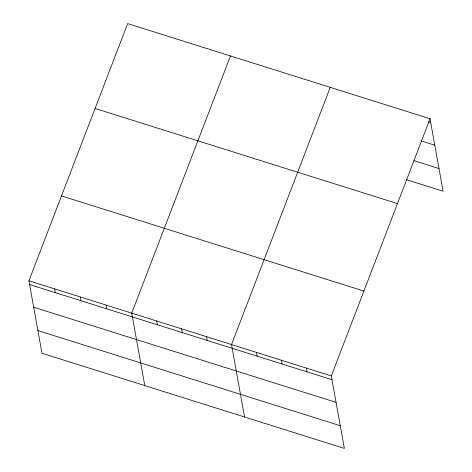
<?xml version="1.0" encoding="UTF-8"?>
<svg xmlns="http://www.w3.org/2000/svg" width="472" height="472" viewBox="0 0 472 472"><rect width="100%" height="100%" fill="white"/><g stroke="black" fill="none" stroke-linecap="round" stroke-linejoin="round"><path stroke-width="0.71" d="M430.039 118.749L331.314 375.942L344.353 448.4L41.961 353.251L28.922 280.793L127.646 23.6L430.039 118.749L443.078 191.207L406.351 179.649M230.46 55.95L131.735 313.142L144.774 385.6M330.252 87.35L231.528 344.542L244.561 417M428.641 121.865L430.718 122.519M420.935 140.827L434.795 145.187M414.05 160.692L439.001 168.539M95.067 108.471L397.459 203.621M61.502 195.921L363.894 291.071M28.922 280.793L331.314 375.942M29.6 284.563L331.993 379.712M33.677 307.231L336.07 402.38M37.884 330.583L340.271 425.732M306.369 368.095L307.048 371.865M281.418 360.242L282.097 364.012M256.473 352.395L257.151 356.165M206.577 336.695L207.255 340.465M181.632 328.842L182.31 332.618M156.686 320.995L157.365 324.766M106.035 305.054L106.713 308.83M80.329 296.971L81.007 300.741M54.628 288.882L55.307 292.652"/></g></svg>
